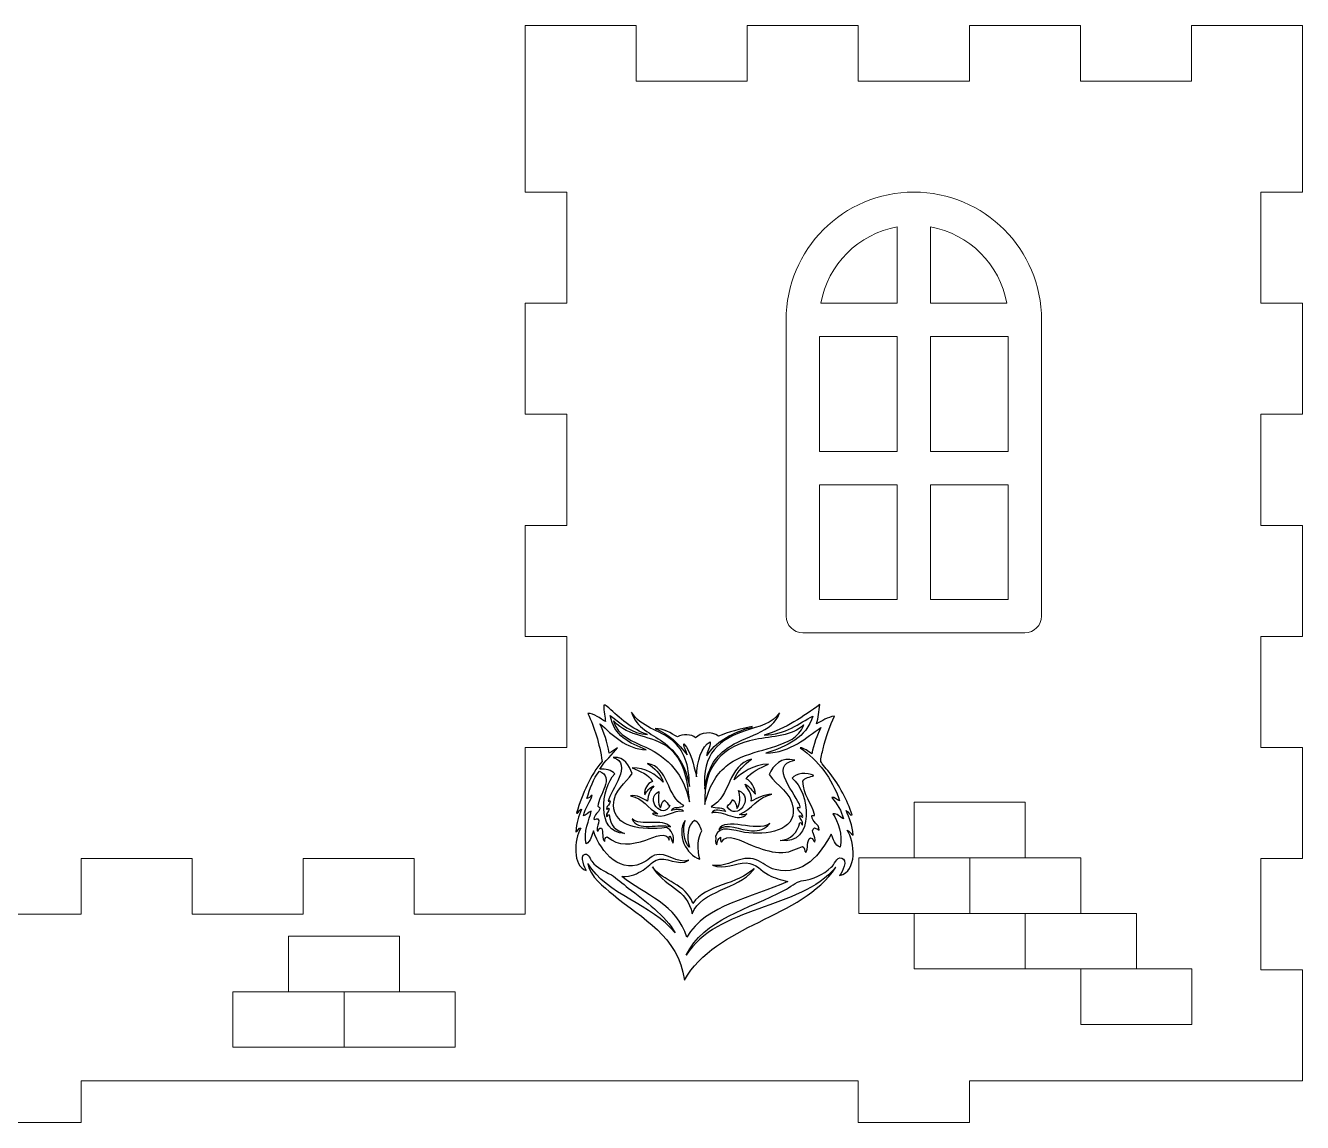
# Model space of a CAD drawing. Header units: millimetres. Extents: x -185 to 297, y -94 to 197.
# Drawn here: x 179.3 to 294.3, y 95.3 to 194 of the extents above; entities that cross this region are included whole.
import ezdxf

# ---------------------------------------------------------------- set-up
doc = ezdxf.new("R2010")
doc.units = ezdxf.units.MM
doc.header["$MEASUREMENT"] = 0
doc.layers.add('layer 1', color=7, linetype='Continuous')

msp = doc.modelspace()

# ---------------------------------------------------------------- linework, layer by layer
at = {"layer": 'layer 1', "color": 250, "lineweight": 20}
for points in [[(259.3028, 119.1111), (269.3028, 119.1111), (269.3028, 124.1111), (259.3028, 124.1111), (259.3028, 119.1111)], [(254.3028, 114.1111), (264.3028, 114.1111), (264.3028, 119.1111), (254.3028, 119.1111), (254.3028, 114.1111)], [(264.3028, 114.1111), (274.3028, 114.1111), (274.3028, 119.1111), (264.3028, 119.1111), (264.3028, 114.1111)], [(259.3028, 109.1111), (269.3028, 109.1111), (269.3028, 114.1111), (259.3028, 114.1111), (259.3028, 109.1111)], [(269.3028, 109.1111), (279.3028, 109.1111), (279.3028, 114.1111), (269.3028, 114.1111), (269.3028, 109.1111)], [(202.9444, 107.0602), (212.9444, 107.0602), (212.9444, 112.0602), (202.9444, 112.0602), (202.9444, 107.0602)], [(274.3028, 104.1111), (284.3028, 104.1111), (284.3028, 109.1111), (274.3028, 109.1111), (274.3028, 104.1111)], [(197.9444, 102.0602), (207.9444, 102.0602), (207.9444, 107.0602), (197.9444, 107.0602), (197.9444, 102.0602)], [(207.9444, 102.0602), (217.9444, 102.0602), (217.9444, 107.0602), (207.9444, 107.0602), (207.9444, 102.0602)]]:
    msp.add_lwpolyline(points, close=True, dxfattribs=at)
at = {"layer": 'layer 1', "color": 240, "lineweight": 9}
for points, knots in [([(234.2616, 194.0414), (234.2616, 194.0414), (224.2616, 194.0414), (224.2616, 194.0414), (224.2616, 194.0414), (224.2616, 194.0414), (224.2616, 189.0414), (224.2616, 189.0414)], [0, 0, 0, 0, 0.33333333, 0.33333333, 0.33333333, 0.33333333, 1, 1, 1, 1]), ([(254.2616, 194.0414), (254.2616, 194.0414), (244.2616, 194.0414), (244.2616, 194.0414), (244.2616, 194.0414), (244.2616, 194.0414), (244.2616, 189.0414), (244.2616, 189.0414)], [0, 0, 0, 0, 0.33333333, 0.33333333, 0.33333333, 0.33333333, 1, 1, 1, 1]), ([(274.2616, 194.0414), (274.2616, 194.0414), (264.2616, 194.0414), (264.2616, 194.0414), (264.2616, 194.0414), (264.2616, 194.0414), (264.2616, 189.0414), (264.2616, 189.0414)], [0, 0, 0, 0, 0.33333333, 0.33333333, 0.33333333, 0.33333333, 1, 1, 1, 1]), ([(294.2616, 194.0414), (294.2616, 194.0414), (284.2616, 194.0414), (284.2616, 194.0414), (284.2616, 194.0414), (284.2616, 194.0414), (284.2616, 189.0414), (284.2616, 189.0414)], [0, 0, 0, 0, 0.33333333, 0.33333333, 0.33333333, 0.33333333, 1, 1, 1, 1]), ([(228.0116, 169.0414), (228.0116, 169.0414), (228.0116, 179.0414), (228.0116, 179.0414), (228.0116, 179.0414), (228.0116, 179.0414), (224.2616, 179.0414), (224.2616, 179.0414)], [0, 0, 0, 0, 0.33333333, 0.33333333, 0.33333333, 0.33333333, 1, 1, 1, 1]), ([(294.2616, 179.0414), (294.2616, 179.0414), (290.5116, 179.0414), (290.5116, 179.0414), (290.5116, 179.0414), (290.5116, 179.0414), (290.5116, 169.0414), (290.5116, 169.0414), (290.5116, 169.0414), (290.5116, 169.0414), (294.2616, 169.0414), (294.2616, 169.0414)], [0, 0, 0, 0, 0.25, 0.25, 0.25, 0.25, 0.5, 0.5, 0.5, 0.5, 1, 1, 1, 1]), ([(228.0116, 149.0414), (228.0116, 149.0414), (228.0116, 159.0414), (228.0116, 159.0414), (228.0116, 159.0414), (228.0116, 159.0414), (224.2616, 159.0414), (224.2616, 159.0414)], [0, 0, 0, 0, 0.33333333, 0.33333333, 0.33333333, 0.33333333, 1, 1, 1, 1]), ([(294.2616, 159.0414), (294.2616, 159.0414), (290.5116, 159.0414), (290.5116, 159.0414), (290.5116, 159.0414), (290.5116, 159.0414), (290.5116, 149.0414), (290.5116, 149.0414), (290.5116, 149.0414), (290.5116, 149.0414), (294.2616, 149.0414), (294.2616, 149.0414)], [0, 0, 0, 0, 0.25, 0.25, 0.25, 0.25, 0.5, 0.5, 0.5, 0.5, 1, 1, 1, 1]), ([(228.0116, 129.0414), (228.0116, 129.0414), (228.0116, 139.0414), (228.0116, 139.0414), (228.0116, 139.0414), (228.0116, 139.0414), (224.2616, 139.0414), (224.2616, 139.0414)], [0, 0, 0, 0, 0.33333333, 0.33333333, 0.33333333, 0.33333333, 1, 1, 1, 1]), ([(294.2616, 139.0414), (294.2616, 139.0414), (290.5116, 139.0414), (290.5116, 139.0414), (290.5116, 139.0414), (290.5116, 139.0414), (290.5116, 129.0414), (290.5116, 129.0414), (290.5116, 129.0414), (290.5116, 129.0414), (294.2616, 129.0414), (294.2616, 129.0414)], [0, 0, 0, 0, 0.25, 0.25, 0.25, 0.25, 0.5, 0.5, 0.5, 0.5, 1, 1, 1, 1]), ([(184.2616, 119.0414), (184.2616, 119.0414), (194.2616, 119.0414), (194.2616, 119.0414), (194.2616, 119.0414), (194.2616, 119.0414), (194.2616, 114.0414), (194.2616, 114.0414)], [0, 0, 0, 0, 0.33333333, 0.33333333, 0.33333333, 0.33333333, 1, 1, 1, 1]), ([(204.2616, 119.0414), (204.2616, 119.0414), (214.2616, 119.0414), (214.2616, 119.0414), (214.2616, 119.0414), (214.2616, 119.0414), (214.2616, 114.0414), (214.2616, 114.0414)], [0, 0, 0, 0, 0.33333333, 0.33333333, 0.33333333, 0.33333333, 1, 1, 1, 1]), ([(294.2616, 119.0414), (294.2616, 119.0414), (290.5116, 119.0414), (290.5116, 119.0414), (290.5116, 119.0414), (290.5116, 119.0414), (290.5116, 109.0414), (290.5116, 109.0414), (290.5116, 109.0414), (290.5116, 109.0414), (294.2616, 109.0414), (294.2616, 109.0414)], [0, 0, 0, 0, 0.25, 0.25, 0.25, 0.25, 0.5, 0.5, 0.5, 0.5, 1, 1, 1, 1]), ([(264.2616, 99.0414), (264.2616, 99.0414), (294.2616, 99.0414), (294.2616, 99.0414), (294.2616, 99.0414), (294.2616, 99.0414), (294.2616, 109.0414), (294.2616, 109.0414)], [0, 0, 0, 0, 0.33333333, 0.33333333, 0.33333333, 0.33333333, 1, 1, 1, 1]), ([(184.2616, 99.0414), (184.2616, 99.0414), (184.2616, 95.2914), (184.2616, 95.2914), (184.2616, 95.2914), (184.2616, 95.2914), (174.2616, 95.2914), (174.2616, 95.2914), (174.2616, 95.2914), (174.2616, 95.2914), (174.2616, 99.0414), (174.2616, 99.0414)], [0, 0, 0, 0, 0.25, 0.25, 0.25, 0.25, 0.5, 0.5, 0.5, 0.5, 1, 1, 1, 1]), ([(264.2616, 99.0414), (264.2616, 99.0414), (264.2616, 95.2914), (264.2616, 95.2914), (264.2616, 95.2914), (264.2616, 95.2914), (254.2616, 95.2914), (254.2616, 95.2914), (254.2616, 95.2914), (254.2616, 95.2914), (254.2616, 99.0414), (254.2616, 99.0414)], [0, 0, 0, 0, 0.25, 0.25, 0.25, 0.25, 0.5, 0.5, 0.5, 0.5, 1, 1, 1, 1])]:
    msp.add_open_spline(points, degree=3, knots=knots, dxfattribs=at)
for points in [[(234.2616, 189.0414), (234.2616, 189.0414), (234.2616, 194.0414), (234.2616, 194.0414)], [(254.2616, 189.0414), (254.2616, 189.0414), (254.2616, 194.0414), (254.2616, 194.0414)], [(274.2616, 189.0414), (274.2616, 189.0414), (274.2616, 194.0414), (274.2616, 194.0414)], [(294.2616, 189.0414), (294.2616, 189.0414), (294.2616, 194.0414), (294.2616, 194.0414)], [(224.2616, 189.0414), (224.2616, 189.0414), (224.2616, 179.0414), (224.2616, 179.0414)], [(244.2616, 189.0414), (244.2616, 189.0414), (234.2616, 189.0414), (234.2616, 189.0414)], [(264.2616, 189.0414), (264.2616, 189.0414), (254.2616, 189.0414), (254.2616, 189.0414)], [(284.2616, 189.0414), (284.2616, 189.0414), (274.2616, 189.0414), (274.2616, 189.0414)], [(294.2616, 179.0414), (294.2616, 179.0414), (294.2616, 189.0414), (294.2616, 189.0414)], [(224.2616, 169.0414), (224.2616, 169.0414), (224.2616, 159.0414), (224.2616, 159.0414)], [(224.2616, 169.0414), (224.2616, 169.0414), (228.0116, 169.0414), (228.0116, 169.0414)], [(294.2616, 159.0414), (294.2616, 159.0414), (294.2616, 169.0414), (294.2616, 169.0414)], [(224.2616, 149.0414), (224.2616, 149.0414), (224.2616, 139.0414), (224.2616, 139.0414)], [(224.2616, 149.0414), (224.2616, 149.0414), (228.0116, 149.0414), (228.0116, 149.0414)], [(294.2616, 139.0414), (294.2616, 139.0414), (294.2616, 149.0414), (294.2616, 149.0414)], [(224.2616, 129.0414), (224.2616, 129.0414), (224.2616, 114.0414), (224.2616, 114.0414)], [(224.2616, 129.0414), (224.2616, 129.0414), (228.0116, 129.0414), (228.0116, 129.0414)], [(294.2616, 119.0414), (294.2616, 119.0414), (294.2616, 129.0414), (294.2616, 129.0414)], [(184.2616, 114.0414), (184.2616, 114.0414), (184.2616, 119.0414), (184.2616, 119.0414)], [(204.2616, 114.0414), (204.2616, 114.0414), (204.2616, 119.0414), (204.2616, 119.0414)], [(174.2616, 114.0414), (174.2616, 114.0414), (184.2616, 114.0414), (184.2616, 114.0414)], [(194.2616, 114.0414), (194.2616, 114.0414), (204.2616, 114.0414), (204.2616, 114.0414)], [(214.2616, 114.0414), (214.2616, 114.0414), (224.2616, 114.0414), (224.2616, 114.0414)], [(224.2616, 99.0414), (224.2616, 99.0414), (184.2616, 99.0414), (184.2616, 99.0414)], [(224.2616, 99.0414), (224.2616, 99.0414), (254.2616, 99.0414), (254.2616, 99.0414)]]:
    msp.add_open_spline(points, degree=3, dxfattribs=at)
at = {"layer": 'layer 1', "color": 250, "lineweight": 9}
msp.add_open_spline([(259.2616, 179.0414), (265.6124, 179.0414), (270.7616, 173.892), (270.7616, 167.5413), (270.7616, 167.5413), (270.7616, 167.5413), (270.7616, 167.5413), (270.7616, 167.5413), (270.7616, 167.5413), (270.7616, 167.5413), (270.7616, 140.8746), (270.7616, 140.8746), (270.7616, 140.8746), (270.7616, 140.0484), (270.0878, 139.3746), (269.2616, 139.3746), (269.2616, 139.3746), (269.2616, 139.3746), (249.2616, 139.3746), (249.2616, 139.3746), (249.2616, 139.3746), (248.4354, 139.3746), (247.7616, 140.0484), (247.7616, 140.8746), (247.7616, 140.8746), (247.7616, 140.8746), (247.7616, 167.5413), (247.7616, 167.5413), (247.7616, 167.5413), (247.7616, 173.892), (252.9108, 179.0414), (259.2616, 179.0414)], degree=3, knots=[0, 0, 0, 0, 0.11111111, 0.11111111, 0.11111111, 0.11111111, 0.22222222, 0.22222222, 0.22222222, 0.22222222, 0.33333333, 0.33333333, 0.33333333, 0.33333333, 0.44444444, 0.44444444, 0.44444444, 0.44444444, 0.55555556, 0.55555556, 0.55555556, 0.55555556, 0.66666667, 0.66666667, 0.66666667, 0.66666667, 0.77777778, 0.77777778, 0.77777778, 0.77777778, 1, 1, 1, 1], dxfattribs=at)
at = {"layer": 'layer 1', "color": 240, "lineweight": 20}
for points, knots in [([(257.7616, 169.0413), (257.7616, 169.0413), (257.7616, 175.9095), (257.7616, 175.9095), (257.7616, 175.9095), (254.2691, 175.2878), (251.5151, 172.5338), (250.8935, 169.0413), (250.8935, 169.0413), (250.8935, 169.0413), (257.7616, 169.0413), (257.7616, 169.0413)], [0, 0, 0, 0, 0.25, 0.25, 0.25, 0.25, 0.5, 0.5, 0.5, 0.5, 1, 1, 1, 1]), ([(260.7616, 169.0413), (260.7616, 169.0413), (267.6297, 169.0413), (267.6297, 169.0413), (267.6297, 169.0413), (267.0081, 172.5338), (264.2541, 175.2878), (260.7616, 175.9095), (260.7616, 175.9095), (260.7616, 175.9095), (260.7616, 169.0413), (260.7616, 169.0413)], [0, 0, 0, 0, 0.25, 0.25, 0.25, 0.25, 0.5, 0.5, 0.5, 0.5, 1, 1, 1, 1]), ([(257.7616, 155.708), (257.7616, 155.708), (257.7616, 166.0413), (257.7616, 166.0413), (257.7616, 166.0413), (257.7616, 166.0413), (250.7616, 166.0413), (250.7616, 166.0413), (250.7616, 166.0413), (250.7616, 166.0413), (250.7616, 155.708), (250.7616, 155.708), (250.7616, 155.708), (250.7616, 155.708), (257.7616, 155.708), (257.7616, 155.708)], [0, 0, 0, 0, 0.2, 0.2, 0.2, 0.2, 0.4, 0.4, 0.4, 0.4, 0.6, 0.6, 0.6, 0.6, 1, 1, 1, 1]), ([(267.7616, 155.708), (267.7616, 155.708), (267.7616, 166.0413), (267.7616, 166.0413), (267.7616, 166.0413), (267.7616, 166.0413), (260.7616, 166.0413), (260.7616, 166.0413), (260.7616, 166.0413), (260.7616, 166.0413), (260.7616, 155.708), (260.7616, 155.708), (260.7616, 155.708), (260.7616, 155.708), (267.7616, 155.708), (267.7616, 155.708)], [0, 0, 0, 0, 0.2, 0.2, 0.2, 0.2, 0.4, 0.4, 0.4, 0.4, 0.6, 0.6, 0.6, 0.6, 1, 1, 1, 1]), ([(257.7616, 152.708), (257.7616, 152.708), (250.7616, 152.708), (250.7616, 152.708), (250.7616, 152.708), (250.7616, 152.708), (250.7616, 142.3746), (250.7616, 142.3746), (250.7616, 142.3746), (250.7616, 142.3746), (257.7616, 142.3746), (257.7616, 142.3746), (257.7616, 142.3746), (257.7616, 142.3746), (257.7616, 152.708), (257.7616, 152.708)], [0, 0, 0, 0, 0.2, 0.2, 0.2, 0.2, 0.4, 0.4, 0.4, 0.4, 0.6, 0.6, 0.6, 0.6, 1, 1, 1, 1]), ([(267.7616, 152.708), (267.7616, 152.708), (260.7616, 152.708), (260.7616, 152.708), (260.7616, 152.708), (260.7616, 152.708), (260.7616, 142.3746), (260.7616, 142.3746), (260.7616, 142.3746), (260.7616, 142.3746), (267.7616, 142.3746), (267.7616, 142.3746), (267.7616, 142.3746), (267.7616, 142.3746), (267.7616, 152.708), (267.7616, 152.708)], [0, 0, 0, 0, 0.2, 0.2, 0.2, 0.2, 0.4, 0.4, 0.4, 0.4, 0.6, 0.6, 0.6, 0.6, 1, 1, 1, 1])]:
    msp.add_open_spline(points, degree=3, knots=knots, dxfattribs=at)
at = {"layer": 'layer 1', "color": 250}
for points, knots in [([(229.9124, 118.6048), (231.5979, 115.7864), (235.6706, 114.9277), (237.7754, 112.3636), (237.7754, 112.3636), (236.8856, 113.8797), (235.0871, 115.2326), (233.5488, 116.3935), (233.5488, 116.3935), (233.0371, 116.7789), (232.5157, 117.2856), (232.0245, 117.5732), (232.0245, 117.5732), (231.3346, 117.9778), (230.7577, 118.1715), (230.2562, 118.8017), (230.2562, 118.8017), (230.1201, 118.9717), (230.0004, 119.5079), (229.6661, 119.4407), (229.6661, 119.4407), (229.0493, 119.3163), (229.7269, 118.1101), (229.7646, 117.9667), (229.7646, 117.9667), (228.4873, 118.4185), (228.6684, 120.7312), (229.2734, 121.7997), (229.2734, 121.7997), (229.1218, 121.9152), (228.9422, 121.3796), (228.8304, 121.4559), (228.8304, 121.4559), (228.8828, 122.2383), (229.0612, 122.8966), (229.3214, 123.4704), (229.3214, 123.4704), (229.1847, 123.6102), (228.9732, 122.9209), (228.8799, 123.176), (228.8799, 123.176), (229.4495, 124.9148), (230.1336, 126.5418), (231.1897, 127.7961), (231.1897, 127.7961), (230.9484, 129.4216), (230.4996, 130.8409), (229.9124, 132.1203), (229.9124, 132.1203), (230.4738, 132.1086), (231.018, 131.6551), (231.4847, 131.383), (231.4847, 131.383), (231.4794, 131.7224), (231.308, 132.3201), (231.3375, 132.8585), (231.3375, 132.8585), (231.4818, 132.8895), (231.6564, 132.723), (231.779, 132.6121), (231.779, 132.6121), (232.7471, 131.744), (233.8727, 130.6834), (235.2691, 130.2042), (235.2691, 130.2042), (233.8475, 130.273), (232.8788, 131.2212), (231.927, 131.9237), (231.927, 131.9237), (232.2132, 130.0977), (233.6731, 129.4438), (235.1699, 128.8271), (235.1699, 128.8271), (233.2937, 128.9329), (232.1415, 130.1887), (230.9937, 131.187), (230.9937, 131.187), (231.3205, 130.3514), (231.6956, 129.5623), (231.8287, 128.5327), (231.8287, 128.5327), (232.0994, 128.6711), (232.3211, 128.8596), (232.566, 129.0246), (232.566, 129.0246), (232.1576, 128.4654), (231.4019, 127.8302), (230.9937, 127.1076), (230.9937, 127.1076), (231.4715, 127.1114), (232.0757, 127.0344), (232.3197, 126.6646), (232.3197, 126.6646), (231.1342, 125.4133), (230.5728, 121.3781), (233.205, 121.3079), (233.205, 121.3079), (232.4513, 121.5698), (231.8899, 122.0238), (231.8287, 122.9794), (231.8287, 122.9794), (231.7428, 123.1242), (231.7266, 122.7907), (231.583, 122.8314), (231.583, 122.8314), (231.5358, 123.1894), (231.7924, 123.2442), (231.8287, 123.52), (231.8287, 123.52), (231.7738, 123.7085), (231.6377, 123.3307), (231.583, 123.52), (231.583, 123.52), (231.5941, 123.8521), (231.9115, 123.8794), (231.927, 124.2079), (231.927, 124.2079), (231.8952, 124.3542), (231.822, 124.1611), (231.7302, 124.2079), (231.7302, 124.2079), (231.9683, 125.1825), (234.0088, 127.6313), (232.1731, 128.1401), (232.1731, 128.1401), (233.3092, 128.2281), (233.5517, 127.4219), (233.8928, 126.715), (233.8928, 126.715), (233.3226, 125.7986), (232.2132, 125.2173), (232.222, 123.8632), (232.222, 123.8632), (232.2339, 121.8916), (234.727, 121.5276), (236.9886, 121.8494), (236.9886, 121.8494), (237.4242, 121.609), (237.7347, 121.1054), (237.5787, 120.4234), (237.5787, 120.4234), (237.4508, 120.6069), (237.4573, 120.9249), (237.2844, 121.0624), (237.2844, 121.0624), (237.1741, 121.041), (237.2636, 120.8199), (237.2349, 120.7178), (237.2349, 120.7178), (237.0158, 121.5335), (235.9177, 120.9855), (235.1211, 120.7178), (235.1211, 120.7178), (233.8262, 120.2836), (232.6687, 120.1077), (231.6319, 121.0136), (231.6319, 121.0136), (231.4604, 120.9723), (231.4323, 120.7874), (231.4352, 120.5706), (231.4352, 120.5706), (231.1556, 120.7991), (231.2983, 121.4501), (231.1409, 121.7997), (231.1409, 121.7997), (230.8361, 121.9217), (230.8849, 121.4352), (230.7474, 121.5534), (230.7474, 121.5534), (230.6956, 121.9662), (230.8931, 122.1297), (230.8945, 122.4876), (230.8945, 122.4876), (230.8442, 122.776), (230.5277, 122.506), (230.4522, 122.5859), (230.4522, 122.5859), (230.4849, 123.0452), (230.8606, 123.1605), (230.9937, 123.52), (230.9937, 123.52), (231.0166, 123.6909), (230.8702, 123.6915), (230.7962, 123.7655), (230.7962, 123.7655), (230.8738, 124.7536), (232.3595, 126.3814), (230.944, 126.9101), (230.944, 126.9101), (230.3893, 126.2705), (230.109, 125.3542), (229.8132, 124.4534), (229.8132, 124.4534), (229.9183, 124.4163), (230.169, 124.6544), (230.305, 124.7483), (230.305, 124.7483), (230.1572, 124.2079), (229.6359, 123.6146), (229.5189, 122.8811), (229.5189, 122.8811), (229.6765, 122.9047), (229.9686, 123.2167), (230.2061, 123.3232), (230.2061, 123.3232), (230.0604, 122.5918), (229.4627, 121.3953), (229.7646, 120.3746), (229.7646, 120.3746), (230.1505, 120.5943), (230.2585, 121.092), (230.4036, 121.5534), (230.4036, 121.5534), (231.0839, 119.5545), (232.918, 117.4948), (235.1211, 118.8017), (235.1211, 118.8017), (235.3674, 118.9474), (235.5848, 119.2417), (235.9073, 119.3421), (235.9073, 119.3421), (237.0439, 119.6958), (237.8827, 118.5323), (239.0038, 118.8992), (239.0038, 118.8992), (238.0431, 118.2742), (236.9204, 119.3342), (236.0559, 118.8992), (236.0559, 118.8992), (235.641, 118.6914), (235.3119, 118.2862), (234.8765, 118.0155), (234.8765, 118.0155), (234.3431, 117.6841), (233.8528, 117.4105), (232.9587, 117.4252), (232.9587, 117.4252), (234.9511, 115.8464), (237.9892, 114.8871), (238.8072, 111.9695), (238.8072, 111.9695), (240.5548, 114.9248), (244.6778, 115.5038), (247.9001, 116.983), (247.9001, 116.983), (247.2855, 117.1686), (246.7448, 117.2795), (246.1792, 117.5732), (246.1792, 117.5732), (245.4817, 117.9356), (245.0926, 118.6285), (244.1637, 118.6537), (244.1637, 118.6537), (243.2283, 118.6803), (242.192, 118.0331), (241.1168, 118.4577), (241.1168, 118.4577), (242.3962, 118.1642), (243.7119, 119.4597), (245.049, 118.9488), (245.049, 118.9488), (245.6769, 118.7092), (246.0756, 118.2224), (246.7693, 118.065), (246.7693, 118.065), (249.3917, 117.4644), (250.8361, 119.4717), (251.8315, 121.2591), (251.8315, 121.2591), (252.0128, 120.7844), (252.1334, 120.2505), (252.6177, 120.0796), (252.6177, 120.0796), (252.8891, 121.1742), (252.4239, 122.3729), (251.9795, 123.0771), (251.9795, 123.0771), (252.3204, 123.1555), (252.6185, 122.7672), (252.9135, 122.6347), (252.9135, 122.6347), (252.7914, 123.3012), (252.2967, 124.0169), (251.8804, 124.5517), (251.8804, 124.5517), (252.0866, 124.6263), (252.3537, 124.3381), (252.569, 124.2573), (252.569, 124.2573), (251.8759, 126.3332), (250.6512, 127.8768), (249.0309, 129.0246), (249.0309, 129.0246), (249.371, 129.038), (249.7475, 128.6615), (250.0626, 128.4833), (250.0626, 128.4833), (250.2844, 129.3256), (250.5099, 130.1656), (250.8982, 130.8432), (250.8982, 130.8432), (249.5322, 129.9801), (248.2639, 128.5942), (245.9343, 128.5327), (245.9343, 128.5327), (247.8372, 129.1524), (249.584, 129.9298), (250.1609, 131.8742), (250.1609, 131.8742), (248.9636, 131.2373), (247.7299, 130.2101), (245.7863, 130.1547), (245.7863, 130.1547), (247.7632, 130.7662), (249.289, 131.8289), (250.7992, 132.9073), (250.7992, 132.9073), (250.7053, 132.3297), (250.6816, 131.6811), (250.5049, 131.187), (250.5049, 131.187), (251.0181, 131.443), (251.4544, 131.7771), (252.1267, 131.8742), (252.1267, 131.8742), (251.7214, 131.0266), (251.3294, 130.0422), (251.0942, 128.9262), (251.0942, 128.9262), (251.0263, 128.6), (250.8443, 128.0579), (250.8982, 127.7961), (250.8982, 127.7961), (250.947, 127.5529), (251.5032, 127.0204), (251.7332, 126.715), (251.7332, 126.715), (252.5518, 125.6269), (253.2627, 124.298), (253.699, 122.9794), (253.699, 122.9794), (253.5872, 122.8012), (253.352, 123.3085), (253.1592, 123.372), (253.1592, 123.372), (253.4682, 122.7316), (253.7139, 122.0268), (253.7973, 121.1601), (253.7973, 121.1601), (253.5895, 121.2798), (253.4898, 121.5077), (253.2566, 121.6031), (253.2566, 121.6031), (253.9334, 120.5662), (254.2218, 117.8593), (252.569, 117.5237), (252.569, 117.5237), (252.8478, 117.812), (253.3499, 118.9488), (252.7648, 119.0966), (252.7648, 119.0966), (252.2902, 119.2166), (252.1223, 118.4702), (251.8315, 118.261), (251.8315, 118.261), (251.0462, 117.5791), (250.2653, 117.2072), (249.1284, 117.0319), (249.1284, 117.0319), (248.6995, 116.9661), (248.0871, 116.4512), (247.605, 116.1969), (247.605, 116.1969), (244.4604, 114.5365), (240.3026, 113.5737), (238.7584, 110.3484), (238.7584, 110.3484), (240.151, 112.5278), (242.6528, 113.5839), (245.2953, 114.5254), (245.2953, 114.5254), (247.9186, 115.4602), (250.6032, 116.3107), (252.2244, 118.261), (252.2244, 118.261), (249.1544, 113.5995), (241.4193, 113.1758), (238.6112, 108.0876), (238.6112, 108.0876), (238.0158, 112.1175), (234.8253, 113.6018), (232.1731, 115.8034), (232.1731, 115.8034), (231.3006, 116.5267), (230.1099, 117.3751), (229.9124, 118.6048)], [0, 0, 0, 0, 0.01, 0.01, 0.01, 0.01, 0.02, 0.02, 0.02, 0.02, 0.03, 0.03, 0.03, 0.03, 0.04, 0.04, 0.04, 0.04, 0.05, 0.05, 0.05, 0.05, 0.06, 0.06, 0.06, 0.06, 0.07, 0.07, 0.07, 0.07, 0.08, 0.08, 0.08, 0.08, 0.09, 0.09, 0.09, 0.09, 0.1, 0.1, 0.1, 0.1, 0.11, 0.11, 0.11, 0.11, 0.12, 0.12, 0.12, 0.12, 0.13, 0.13, 0.13, 0.13, 0.14, 0.14, 0.14, 0.14, 0.15, 0.15, 0.15, 0.15, 0.16, 0.16, 0.16, 0.16, 0.17, 0.17, 0.17, 0.17, 0.18, 0.18, 0.18, 0.18, 0.19, 0.19, 0.19, 0.19, 0.2, 0.2, 0.2, 0.2, 0.21, 0.21, 0.21, 0.21, 0.22, 0.22, 0.22, 0.22, 0.23, 0.23, 0.23, 0.23, 0.24, 0.24, 0.24, 0.24, 0.25, 0.25, 0.25, 0.25, 0.26, 0.26, 0.26, 0.26, 0.27, 0.27, 0.27, 0.27, 0.28, 0.28, 0.28, 0.28, 0.29, 0.29, 0.29, 0.29, 0.3, 0.3, 0.3, 0.3, 0.31, 0.31, 0.31, 0.31, 0.32, 0.32, 0.32, 0.32, 0.33, 0.33, 0.33, 0.33, 0.34, 0.34, 0.34, 0.34, 0.35, 0.35, 0.35, 0.35, 0.36, 0.36, 0.36, 0.36, 0.37, 0.37, 0.37, 0.37, 0.38, 0.38, 0.38, 0.38, 0.39, 0.39, 0.39, 0.39, 0.4, 0.4, 0.4, 0.4, 0.41, 0.41, 0.41, 0.41, 0.42, 0.42, 0.42, 0.42, 0.43, 0.43, 0.43, 0.43, 0.44, 0.44, 0.44, 0.44, 0.45, 0.45, 0.45, 0.45, 0.46, 0.46, 0.46, 0.46, 0.47, 0.47, 0.47, 0.47, 0.48, 0.48, 0.48, 0.48, 0.49, 0.49, 0.49, 0.49, 0.5, 0.5, 0.5, 0.5, 0.51, 0.51, 0.51, 0.51, 0.52, 0.52, 0.52, 0.52, 0.53, 0.53, 0.53, 0.53, 0.54, 0.54, 0.54, 0.54, 0.55, 0.55, 0.55, 0.55, 0.56, 0.56, 0.56, 0.56, 0.57, 0.57, 0.57, 0.57, 0.58, 0.58, 0.58, 0.58, 0.59, 0.59, 0.59, 0.59, 0.6, 0.6, 0.6, 0.6, 0.61, 0.61, 0.61, 0.61, 0.62, 0.62, 0.62, 0.62, 0.63, 0.63, 0.63, 0.63, 0.64, 0.64, 0.64, 0.64, 0.65, 0.65, 0.65, 0.65, 0.66, 0.66, 0.66, 0.66, 0.67, 0.67, 0.67, 0.67, 0.68, 0.68, 0.68, 0.68, 0.69, 0.69, 0.69, 0.69, 0.7, 0.7, 0.7, 0.7, 0.71, 0.71, 0.71, 0.71, 0.72, 0.72, 0.72, 0.72, 0.73, 0.73, 0.73, 0.73, 0.74, 0.74, 0.74, 0.74, 0.75, 0.75, 0.75, 0.75, 0.76, 0.76, 0.76, 0.76, 0.77, 0.77, 0.77, 0.77, 0.78, 0.78, 0.78, 0.78, 0.79, 0.79, 0.79, 0.79, 0.8, 0.8, 0.8, 0.8, 0.81, 0.81, 0.81, 0.81, 0.82, 0.82, 0.82, 0.82, 0.83, 0.83, 0.83, 0.83, 0.84, 0.84, 0.84, 0.84, 0.85, 0.85, 0.85, 0.85, 0.86, 0.86, 0.86, 0.86, 0.87, 0.87, 0.87, 0.87, 0.88, 0.88, 0.88, 0.88, 0.89, 0.89, 0.89, 0.89, 0.9, 0.9, 0.9, 0.9, 0.91, 0.91, 0.91, 0.91, 0.92, 0.92, 0.92, 0.92, 0.93, 0.93, 0.93, 0.93, 0.94, 0.94, 0.94, 0.94, 0.95, 0.95, 0.95, 0.95, 0.96, 0.96, 0.96, 0.96, 0.97, 0.97, 0.97, 0.97, 0.98, 0.98, 0.98, 0.98, 1, 1, 1, 1]), ([(232.222, 131.4323), (232.2635, 131.4419), (232.2679, 131.4132), (232.2708, 131.3836), (232.2708, 131.3836), (233.4897, 129.9881), (235.7875, 130.1382), (237.1861, 129.0243), (237.1861, 129.0243), (238.4921, 127.9831), (238.9003, 126.3944), (239.0533, 124.1588), (239.0533, 124.1588), (238.5179, 126.6615), (237.1882, 128.1103), (235.1211, 129.0738), (235.1211, 129.0738), (233.9918, 129.5998), (232.5792, 130.0627), (232.222, 131.4323)], [0, 0, 0, 0, 0.16666667, 0.16666667, 0.16666667, 0.16666667, 0.33333333, 0.33333333, 0.33333333, 0.33333333, 0.5, 0.5, 0.5, 0.5, 0.66666667, 0.66666667, 0.66666667, 0.66666667, 1, 1, 1, 1]), ([(233.8436, 132.2188), (234.6391, 130.87), (236.3861, 130.6304), (237.5294, 129.6629), (237.5294, 129.6629), (238.59, 128.7659), (239.0145, 127.5145), (239.0537, 125.5347), (239.0537, 125.5347), (238.7726, 127.4007), (237.8615, 128.6837), (236.645, 129.5646), (236.645, 129.5646), (235.6177, 130.3094), (234.2421, 130.7841), (233.8436, 132.2188)], [0, 0, 0, 0, 0.2, 0.2, 0.2, 0.2, 0.4, 0.4, 0.4, 0.4, 0.6, 0.6, 0.6, 0.6, 1, 1, 1, 1]), ([(247.1628, 132.1698), (246.6052, 130.3497), (244.0138, 130.1115), (242.4445, 128.9757), (242.4445, 128.9757), (241.3025, 128.1495), (240.6761, 127.1275), (240.4298, 125.289), (240.4298, 125.289), (240.1349, 128.5363), (241.7967, 129.7751), (244.0662, 130.548), (244.0662, 130.548), (245.2608, 130.9547), (246.549, 131.1855), (247.1628, 132.1698)], [0, 0, 0, 0, 0.2, 0.2, 0.2, 0.2, 0.4, 0.4, 0.4, 0.4, 0.6, 0.6, 0.6, 0.6, 1, 1, 1, 1]), ([(244.705, 130.9413), (244.8457, 130.8038), (244.4019, 130.8044), (244.214, 130.7438), (244.214, 130.7438), (242.7778, 130.286), (241.3252, 129.5199), (240.6256, 128.287), (240.6256, 128.287), (240.5908, 128.6501), (240.9606, 129.0332), (240.9214, 129.565), (240.9214, 129.565), (240.13, 129.1908), (239.7338, 127.7537), (239.6923, 126.4196), (239.6923, 126.4196), (239.3906, 127.4772), (239.2219, 128.6686), (238.5615, 129.3682), (238.5615, 129.3682), (238.4936, 129.0694), (238.7908, 128.713), (238.8567, 128.3854), (238.8567, 128.3854), (238.0644, 129.3461), (237.251, 130.2853), (235.9576, 130.7438), (235.9576, 130.7438), (236.7163, 130.7824), (237.3909, 130.3105), (237.972, 130.0071), (237.972, 130.0071), (238.4231, 130.2549), (239.2678, 130.2845), (239.594, 129.9088), (239.594, 129.9088), (240.065, 130.4096), (241.0671, 130.5411), (241.6581, 130.0568), (241.6581, 130.0568), (242.5906, 130.434), (243.6163, 130.7187), (244.705, 130.9413)], [0, 0, 0, 0, 0.08333333, 0.08333333, 0.08333333, 0.08333333, 0.16666667, 0.16666667, 0.16666667, 0.16666667, 0.25, 0.25, 0.25, 0.25, 0.33333333, 0.33333333, 0.33333333, 0.33333333, 0.41666667, 0.41666667, 0.41666667, 0.41666667, 0.5, 0.5, 0.5, 0.5, 0.58333333, 0.58333333, 0.58333333, 0.58333333, 0.66666667, 0.66666667, 0.66666667, 0.66666667, 0.75, 0.75, 0.75, 0.75, 0.83333333, 0.83333333, 0.83333333, 0.83333333, 1, 1, 1, 1]), ([(249.3253, 131.0878), (249.397, 131.0671), (249.32, 131.0451), (249.3253, 130.9904), (249.3253, 130.9904), (249.1269, 130.5229), (248.7492, 130.0776), (248.2934, 129.8107), (248.2934, 129.8107), (246.4949, 128.7583), (244.0019, 128.7323), (242.3468, 127.3531), (242.3468, 127.3531), (241.3652, 126.5365), (240.8506, 125.5412), (240.4298, 123.9127), (240.4298, 123.9127), (240.3093, 127.4751), (242.0583, 129.1872), (244.9995, 129.7619), (244.9995, 129.7619), (246.5134, 130.0562), (248.3785, 130.0851), (249.3253, 131.0878)], [0, 0, 0, 0, 0.14285714, 0.14285714, 0.14285714, 0.14285714, 0.28571429, 0.28571429, 0.28571429, 0.28571429, 0.42857143, 0.42857143, 0.42857143, 0.42857143, 0.57142857, 0.57142857, 0.57142857, 0.57142857, 0.71428571, 0.71428571, 0.71428571, 0.71428571, 1, 1, 1, 1]), ([(244.2138, 123.0769), (243.4897, 122.1421), (242.052, 123.4888), (241.0684, 123.176), (241.0684, 123.176), (241.2807, 123.5481), (241.9145, 123.3808), (242.2969, 123.2743), (242.2969, 123.2743), (242.1866, 123.7374), (241.413, 123.537), (241.0195, 123.7167), (241.0195, 123.7167), (242.753, 124.6204), (242.5201, 127.4906), (244.6559, 127.9927), (244.6559, 127.9927), (243.995, 127.5061), (243.3876, 126.9669), (243.083, 126.1246), (243.083, 126.1246), (243.7738, 126.7451), (244.739, 127.5158), (246.1796, 127.5497), (246.1796, 127.5497), (245.426, 127.1896), (244.6191, 126.882), (244.1641, 126.2229), (244.1641, 126.2229), (244.6656, 125.9865), (244.9128, 125.4967), (245, 124.8466), (245, 124.8466), (244.7004, 125.1536), (244.4947, 125.5544), (244.0666, 125.7313), (244.0666, 125.7313), (244.1857, 125.3888), (244.8069, 124.8703), (244.6065, 124.2077), (244.6065, 124.2077), (245.1524, 124.4984), (245.6855, 124.8001), (246.4746, 124.8466), (246.4746, 124.8466), (245.1729, 124.5745), (244.6893, 123.4867), (243.5748, 123.028), (243.5748, 123.028), (243.7241, 122.9142), (244.1014, 122.9911), (244.2138, 123.0769)], [0, 0, 0, 0, 0.07142857, 0.07142857, 0.07142857, 0.07142857, 0.14285714, 0.14285714, 0.14285714, 0.14285714, 0.21428571, 0.21428571, 0.21428571, 0.21428571, 0.28571429, 0.28571429, 0.28571429, 0.28571429, 0.35714286, 0.35714286, 0.35714286, 0.35714286, 0.42857143, 0.42857143, 0.42857143, 0.42857143, 0.5, 0.5, 0.5, 0.5, 0.57142857, 0.57142857, 0.57142857, 0.57142857, 0.64285714, 0.64285714, 0.64285714, 0.64285714, 0.71428571, 0.71428571, 0.71428571, 0.71428571, 0.78571429, 0.78571429, 0.78571429, 0.78571429, 0.85714286, 0.85714286, 0.85714286, 0.85714286, 1, 1, 1, 1]), ([(248.5387, 127.8942), (246.0597, 127.4933), (248.7479, 124.7756), (249.0305, 123.7171), (249.0305, 123.7171), (249.0645, 123.5131), (248.8582, 123.7674), (248.7842, 123.6182), (248.7842, 123.6182), (248.8603, 123.2668), (249.2242, 123.2062), (249.276, 122.8312), (249.276, 122.8312), (249.2435, 122.5878), (249.1496, 122.9961), (248.9313, 122.8815), (248.9313, 122.8815), (248.989, 122.5611), (249.3211, 122.5161), (249.2271, 122.0459), (249.2271, 122.0459), (249.1066, 122.0886), (249.1733, 122.3201), (248.9817, 122.2913), (248.9817, 122.2913), (248.7812, 121.3601), (248.2324, 120.7788), (247.2119, 120.6687), (247.2119, 120.6687), (250.4609, 120.2323), (249.8877, 125.1097), (248.2932, 126.2724), (248.2932, 126.2724), (248.6297, 126.8005), (249.642, 126.7797), (250.259, 126.5179), (250.259, 126.5179), (249.929, 126.3558), (249.4158, 126.3781), (249.276, 126.0269), (249.276, 126.0269), (249.3093, 124.7162), (250.0326, 124.0965), (250.3085, 123.0278), (250.3085, 123.0278), (250.3839, 122.8215), (250.054, 123.0205), (250.063, 122.8815), (250.063, 122.8815), (250.0993, 122.2624), (250.733, 122.2402), (250.75, 121.6027), (250.75, 121.6027), (250.6493, 121.7152), (250.4623, 121.741), (250.3085, 121.8002), (250.3085, 121.8002), (249.8632, 121.4897), (250.4852, 121.1014), (250.3573, 120.5216), (250.3573, 120.5216), (250.1886, 120.6155), (250.1865, 120.875), (249.9638, 120.9142), (249.9638, 120.9142), (249.5636, 120.7255), (249.8041, 119.8952), (249.5215, 119.5874), (249.5215, 119.5874), (249.3869, 119.7316), (249.4477, 120.0719), (249.2271, 120.1289), (249.2271, 120.1289), (248.3848, 119.8692), (248.1068, 119.5253), (247.1136, 119.5874), (247.1136, 119.5874), (246.3207, 119.6377), (245.4953, 119.93), (244.7048, 120.2272), (244.7048, 120.2272), (243.7782, 120.5754), (242.3382, 121.4549), (241.9528, 120.5216), (241.9528, 120.5216), (241.7893, 120.5392), (241.8759, 120.8048), (241.8545, 120.9645), (241.8545, 120.9645), (241.6451, 120.8299), (241.5298, 120.6006), (241.5105, 120.2761), (241.5105, 120.2761), (241.3116, 120.3715), (241.4573, 120.8121), (241.4122, 121.0628), (241.4122, 121.0628), (241.7325, 122.1337), (243.0488, 121.5509), (244.0178, 121.4069), (244.0178, 121.4069), (246.0226, 121.1065), (248.637, 121.5547), (248.3915, 123.5685), (248.3915, 123.5685), (248.2133, 125.0336), (246.953, 125.5217), (246.2291, 126.6156), (246.2291, 126.6156), (246.5802, 127.4135), (247.3354, 128.2692), (248.5387, 127.8942)], [0, 0, 0, 0, 0.03448276, 0.03448276, 0.03448276, 0.03448276, 0.06896552, 0.06896552, 0.06896552, 0.06896552, 0.10344828, 0.10344828, 0.10344828, 0.10344828, 0.13793103, 0.13793103, 0.13793103, 0.13793103, 0.17241379, 0.17241379, 0.17241379, 0.17241379, 0.20689655, 0.20689655, 0.20689655, 0.20689655, 0.24137931, 0.24137931, 0.24137931, 0.24137931, 0.27586207, 0.27586207, 0.27586207, 0.27586207, 0.31034483, 0.31034483, 0.31034483, 0.31034483, 0.34482759, 0.34482759, 0.34482759, 0.34482759, 0.37931034, 0.37931034, 0.37931034, 0.37931034, 0.4137931, 0.4137931, 0.4137931, 0.4137931, 0.44827586, 0.44827586, 0.44827586, 0.44827586, 0.48275862, 0.48275862, 0.48275862, 0.48275862, 0.51724138, 0.51724138, 0.51724138, 0.51724138, 0.55172414, 0.55172414, 0.55172414, 0.55172414, 0.5862069, 0.5862069, 0.5862069, 0.5862069, 0.62068966, 0.62068966, 0.62068966, 0.62068966, 0.65517241, 0.65517241, 0.65517241, 0.65517241, 0.68965517, 0.68965517, 0.68965517, 0.68965517, 0.72413793, 0.72413793, 0.72413793, 0.72413793, 0.75862069, 0.75862069, 0.75862069, 0.75862069, 0.79310345, 0.79310345, 0.79310345, 0.79310345, 0.82758621, 0.82758621, 0.82758621, 0.82758621, 0.86206897, 0.86206897, 0.86206897, 0.86206897, 0.89655172, 0.89655172, 0.89655172, 0.89655172, 0.93103448, 0.93103448, 0.93103448, 0.93103448, 1, 1, 1, 1]), ([(235.711, 123.0771), (235.833, 123.2278), (236.0091, 123.0186), (236.2022, 123.0771), (236.2022, 123.0771), (235.3301, 123.5651), (234.8909, 124.4852), (233.7452, 124.6988), (233.7452, 124.6988), (234.3274, 124.8062), (234.8725, 124.4504), (235.2689, 124.2079), (235.2689, 124.2079), (235.3087, 124.8232), (235.5431, 125.2439), (235.8582, 125.5842), (235.8582, 125.5842), (235.4412, 125.4613), (235.237, 125.1248), (235.0226, 124.798), (235.0226, 124.798), (234.9767, 125.2705), (235.2534, 125.8445), (235.711, 125.9776), (235.711, 125.9776), (235.3754, 126.6573), (234.5972, 126.8955), (233.8924, 127.2059), (233.8924, 127.2059), (235.0995, 127.2495), (236.0425, 126.6032), (236.694, 125.928), (236.694, 125.928), (236.424, 126.6904), (235.9255, 127.2229), (235.2689, 127.5988), (235.2689, 127.5988), (237.1724, 127.3399), (236.9913, 124.5695), (238.5621, 123.8144), (238.5621, 123.8144), (238.3076, 123.5444), (237.5229, 123.8047), (237.4313, 123.372), (237.4313, 123.372), (237.7523, 123.432), (238.2951, 123.585), (238.5127, 123.3232), (238.5127, 123.3232), (237.7087, 123.5215), (236.6452, 122.4461), (235.711, 123.0771)], [0, 0, 0, 0, 0.07142857, 0.07142857, 0.07142857, 0.07142857, 0.14285714, 0.14285714, 0.14285714, 0.14285714, 0.21428571, 0.21428571, 0.21428571, 0.21428571, 0.28571429, 0.28571429, 0.28571429, 0.28571429, 0.35714286, 0.35714286, 0.35714286, 0.35714286, 0.42857143, 0.42857143, 0.42857143, 0.42857143, 0.5, 0.5, 0.5, 0.5, 0.57142857, 0.57142857, 0.57142857, 0.57142857, 0.64285714, 0.64285714, 0.64285714, 0.64285714, 0.71428571, 0.71428571, 0.71428571, 0.71428571, 0.78571429, 0.78571429, 0.78571429, 0.78571429, 0.85714286, 0.85714286, 0.85714286, 0.85714286, 1, 1, 1, 1]), ([(237.2842, 123.8144), (237.0674, 123.9261), (236.9919, 124.1775), (236.7924, 124.3062), (236.7924, 124.3062), (236.549, 124.2056), (236.5735, 123.8366), (236.4483, 123.6175), (236.4483, 123.6175), (236.1615, 123.9379), (236.2886, 124.7351), (236.3012, 125.093), (236.3012, 125.093), (234.9597, 124.3963), (236.671, 122.4913), (237.2842, 123.8144)], [0, 0, 0, 0, 0.2, 0.2, 0.2, 0.2, 0.4, 0.4, 0.4, 0.4, 0.6, 0.6, 0.6, 0.6, 1, 1, 1, 1]), ([(243.3293, 123.5687), (243.282, 123.9142), (243.1948, 124.2202), (242.9365, 124.3557), (242.9365, 124.3557), (242.8501, 124.0643), (242.5757, 123.9615), (242.4447, 123.7167), (242.4447, 123.7167), (243.3122, 122.3322), (244.9733, 124.5552), (243.4765, 125.1907), (243.4765, 125.1907), (243.6059, 124.724), (243.6688, 123.8483), (243.3293, 123.5687)], [0, 0, 0, 0, 0.2, 0.2, 0.2, 0.2, 0.4, 0.4, 0.4, 0.4, 0.6, 0.6, 0.6, 0.6, 1, 1, 1, 1]), ([(233.8926, 122.6349), (234.6041, 121.8591), (236.6794, 122.7421), (237.333, 121.8976), (237.333, 121.8976), (236.4152, 122.2806), (234.3119, 121.4027), (233.8926, 122.6349)], [0, 0, 0, 0, 0.33333333, 0.33333333, 0.33333333, 0.33333333, 1, 1, 1, 1]), ([(239.0535, 120.0796), (238.7445, 120.8991), (238.8864, 122.0588), (239.4959, 122.4878), (239.4959, 122.4878), (239.8783, 122.3301), (240.0172, 121.9278), (240.1837, 121.5536), (240.1837, 121.5536), (239.777, 120.9872), (239.7533, 119.7935), (239.9871, 118.9985), (239.9871, 118.9985), (238.7571, 119.3926), (237.854, 121.2289), (238.6602, 122.4878), (238.6602, 122.4878), (238.4619, 121.7911), (238.4938, 120.5515), (239.0535, 120.0796)], [0, 0, 0, 0, 0.16666667, 0.16666667, 0.16666667, 0.16666667, 0.33333333, 0.33333333, 0.33333333, 0.33333333, 0.5, 0.5, 0.5, 0.5, 0.66666667, 0.66666667, 0.66666667, 0.66666667, 1, 1, 1, 1]), ([(246.2781, 122.193), (245.8159, 121.693), (245.3595, 121.5347), (244.6562, 121.554), (244.6562, 121.554), (243.6157, 121.5821), (242.3807, 122.3341), (241.7069, 121.6515), (241.7069, 121.6515), (242.2289, 122.8651), (245.0956, 121.3475), (246.2781, 122.193)], [0, 0, 0, 0, 0.25, 0.25, 0.25, 0.25, 0.5, 0.5, 0.5, 0.5, 1, 1, 1, 1]), ([(239.2992, 114.0837), (238.9189, 116.3082), (236.6204, 116.6145), (235.7114, 118.3103), (235.7114, 118.3103), (236.6796, 116.968), (238.7779, 116.7564), (239.3487, 115.017), (239.3487, 115.017), (240.5038, 116.7453), (243.4606, 116.6707), (244.8532, 118.1625), (244.8532, 118.1625), (244.9842, 118.1099), (244.7824, 118.0034), (244.7543, 117.9665), (244.7543, 117.9665), (243.4511, 116.255), (240.1541, 116.2374), (239.2992, 114.0837)], [0, 0, 0, 0, 0.16666667, 0.16666667, 0.16666667, 0.16666667, 0.33333333, 0.33333333, 0.33333333, 0.33333333, 0.5, 0.5, 0.5, 0.5, 0.66666667, 0.66666667, 0.66666667, 0.66666667, 1, 1, 1, 1])]:
    msp.add_open_spline(points, degree=3, knots=knots, dxfattribs=at)

doc.saveas('drawing.dxf')
